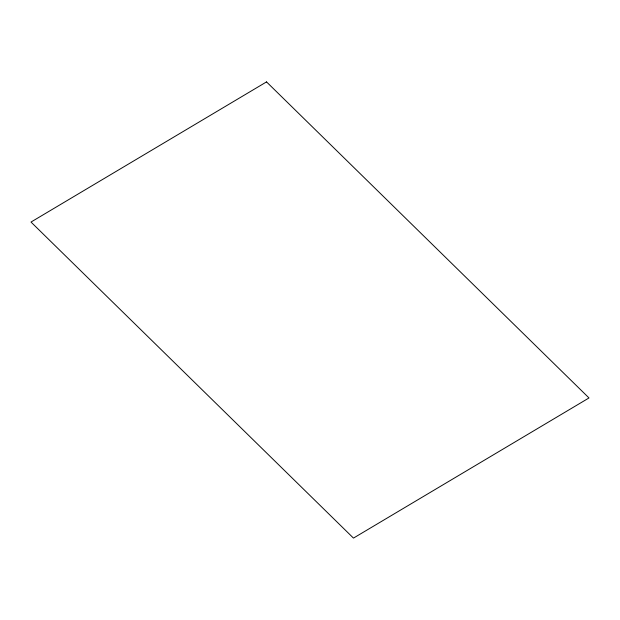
<?xml version="1.0" encoding="UTF-8"?>
<svg xmlns="http://www.w3.org/2000/svg" width="620" height="620" viewBox="0 0 620 620"><rect width="100%" height="100%" fill="white"/><g stroke="black" fill="none" stroke-linecap="round" stroke-linejoin="round"><path stroke-width="0.93" d="M266.53 81.902L31 222.053L353.47 538.098L589 397.947L266.53 81.902"/></g></svg>
